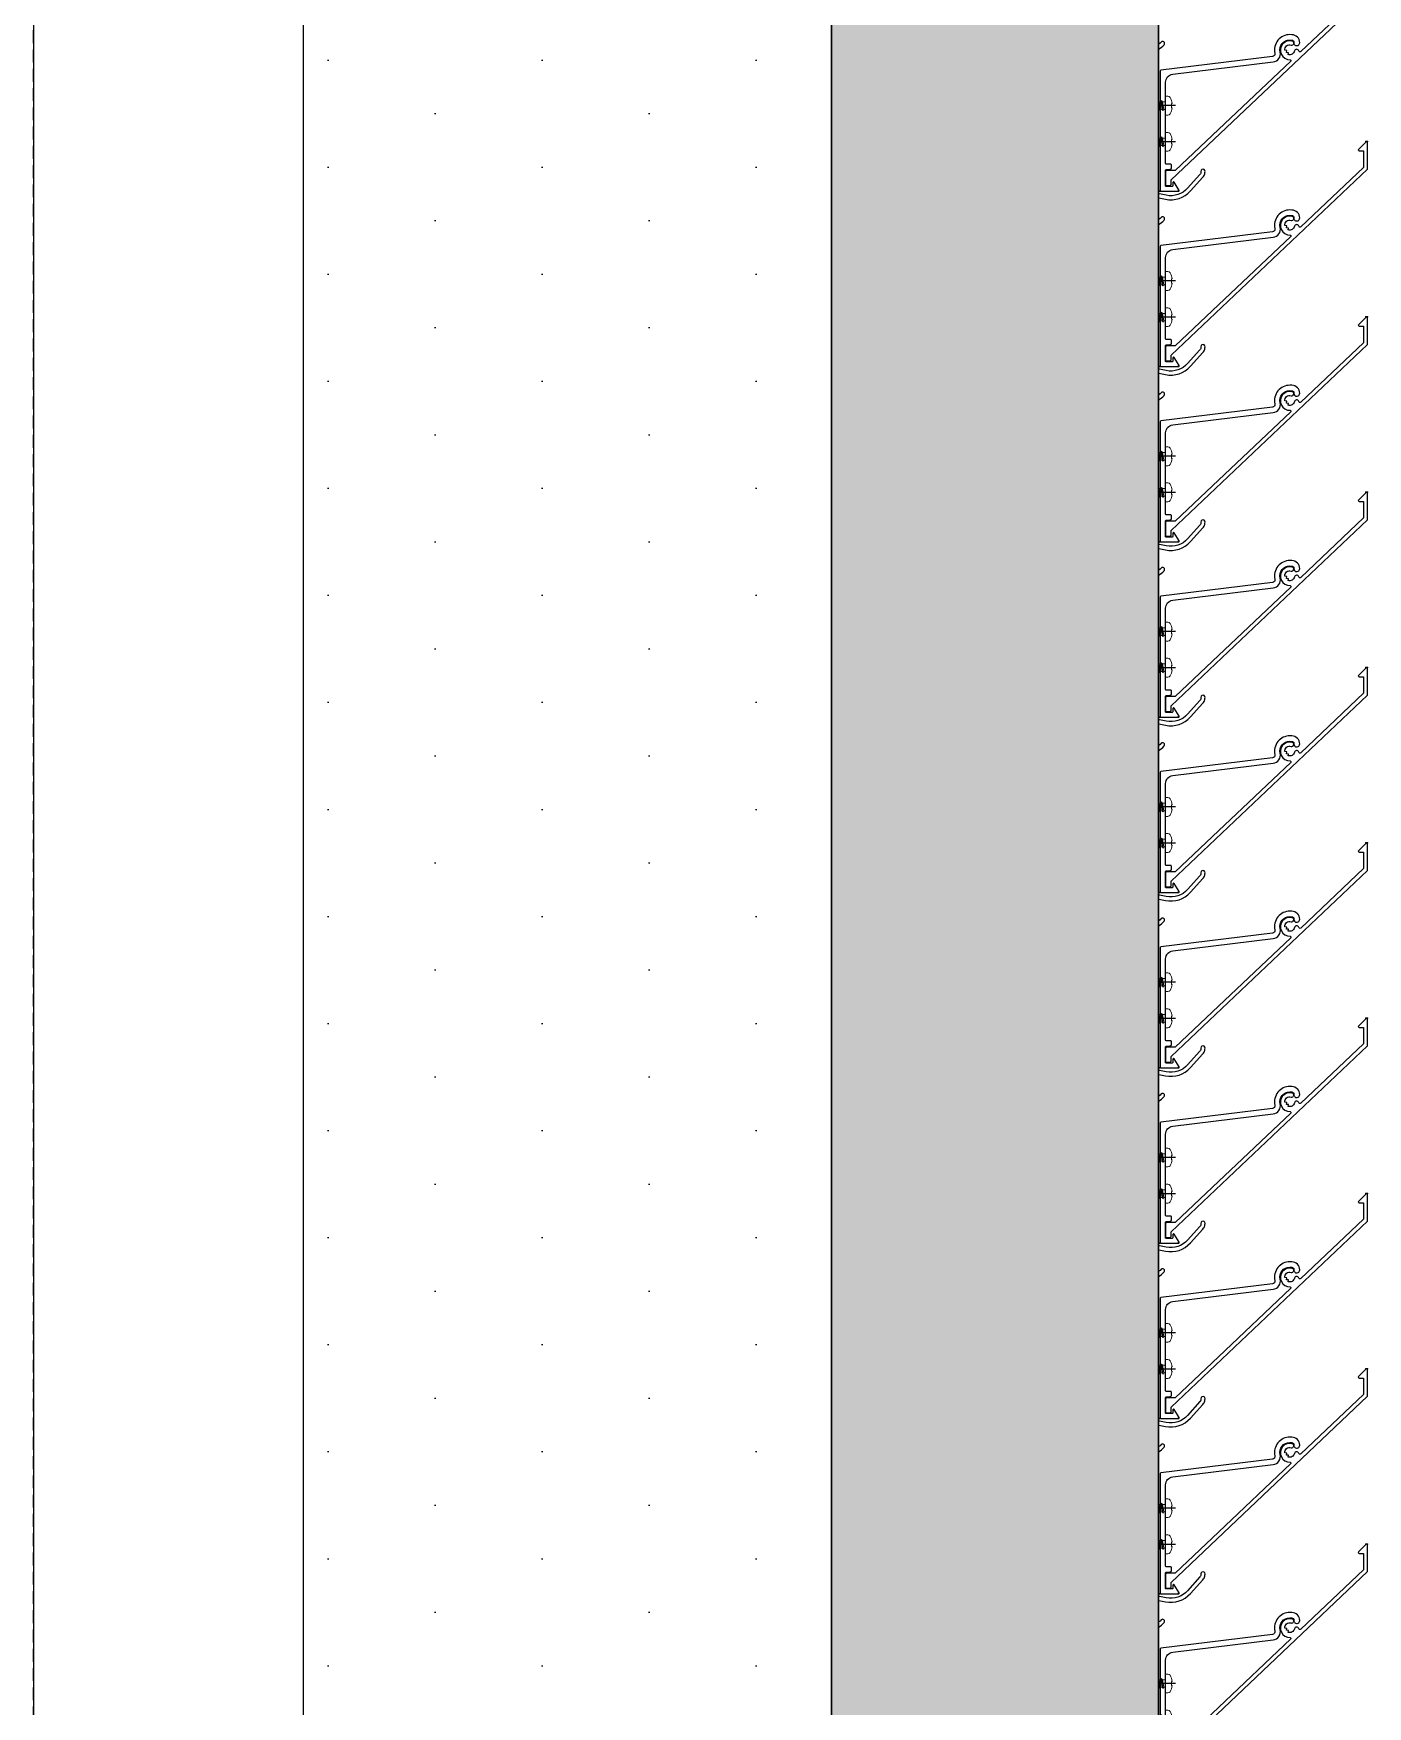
# Model space of a CAD drawing. Header units: millimetres. Extents: x -4391136 to -1798569, y -886572 to -291056.
# Drawn here: x -2446487 to -2445992, y -391711 to -391091 of the extents above; entities that cross this region are included whole.
import ezdxf

# ---------------------------------------------------------------- set-up
doc = ezdxf.new("R2010")
doc.units = ezdxf.units.MM
doc.set_wipeout_variables(frame=1)
doc.linetypes.add('CENTER', pattern=[50.8, 31.75, -6.35, 6.35, -6.35])
doc.linetypes.add('Xref-C-1-PP17-AR-2214-01-B$0$Hidden', pattern=[7.1438, 4.7625, -2.3813])
for name, color, linetype in [('010 - ASPG_ACCESSORIES_MAIN_COLOR_1', 7, 'Continuous'), ('010 - ASPG_EXTR_MAIN_COLOR_2', 7, 'Continuous'), ('010 - ASPG_FLASHING_HATCH_', 7, 'Continuous'), ('010 - ASPG_FLASHING_MAIN_COLOR_2', 7, 'Continuous'), ('010 - ASPG_FLASHING_MAIN_COLOR_4', 7, 'Continuous'), ('010 - ASPG_FLASHING_WIPEOUT_', 7, 'Continuous'), ('010 - ASPG_FRAMING_MAIN_COLOR_1', 7, 'Continuous'), ('010 - ASPG_FRAMING_MAIN_COLOR_2', 7, 'Continuous'), ('010 - ASPG_FRAMING_SUB_COLOR_2', 7, 'Continuous'), ('010 - ASPG_FRAMING_WIPEOUT_', 7, 'Continuous'), ('_PP-Dim', 7, 'Continuous'), ('BOLT & SCREW', 7, 'Continuous'), ('Center Line', 7, 'CENTER'), ('Xref-C-1-PP17-AR-2214-01-B$0$A-DETL-MBND', 7, 'Xref-C-1-PP17-AR-2214-01-B$0$Hidden'), ('Xref-C-1-PP17-AR-2214-01-B$0$S-BEAM', 7, 'Continuous'), ('Xref-C-1-PP17-AR-2214-01-B$0$S-COLS', 7, 'Continuous'), ('Xref-C-1-PP17-AR-2214-01-B$0$S-COLS-E', 7, 'Continuous'), ('Xref-C-1-PP17-AR-2214-01-B$0$WALL-E', 7, 'Continuous')]:
    doc.layers.add(name, color=color, linetype=linetype)
doc.layers.add('010 - ASPG_EXTR_DEF_SUB', color=7, linetype='Continuous', plot=False)
doc.layers.add('12-GRID', color=7, linetype='CENTER', lineweight=13)
doc.layers.add('SCREW', color=7, linetype='Continuous', lineweight=5)

# ---------------------------------------------------------------- blocks, each defined once
blk = doc.blocks.new('Xref-C-1-PP17-AR-2214-01-B$0$H-Wide Flange-Column - H100x100x17_2-V86-ENTRANCE 2 - LOWER ROOF FLOOR PLAN01-flat-1')
at = {"layer": 'Xref-C-1-PP17-AR-2214-01-B$0$S-COLS-E', "lineweight": 9}
h = blk.add_hatch(dxfattribs=at)
h.set_pattern_fill('ACET-2D-FP_45', angle=180, style=0, pattern_type=2)
h.set_pattern_definition([(45, (2731642.74, 495728.44), (-251.44717, 251.44717), []), (45, (2731642.74, 496109.44), (-251.44717, 251.44717), [])])
h.paths.add_polyline_path([(-50, -50), (-0.07, -50), (50, -50), (50, -42), (13, -42), (5.93, -39.07), (3, -32), (3, 32), (5.93, 39.07), (13, 42), (50, 42), (50, 50), (-50, 50), (-50, 42), (-13, 42), (-5.93, 39.07), (-3, 32), (-3, -32), (-5.93, -39.07), (-13, -42), (-50, -42)])
at = {"layer": 'Xref-C-1-PP17-AR-2214-01-B$0$S-COLS', "color": 7}
for p, q in [((50, 50), (-50, 50)), ((-50, 50), (-50, 42)), ((50, 42), (50, 50)), ((-50, 42), (-13, 42)), ((13, 42), (50, 42)), ((-3, 32), (-3, -32)), ((3, -32), (3, 32)), ((-13, -42), (-50, -42)), ((-50, -42), (-50, -50)), ((50, -42), (13, -42)), ((50, -50), (50, -42)), ((-50, -50), (50, -50))]:
    blk.add_line(p, q, dxfattribs=at)
for centre, start, end in [((-13, 32), 0, 90), ((13, 32), 90, 180), ((-13, -32), 270, 0), ((13, -32), 180, 270)]:
    blk.add_arc(centre, 10, start, end, dxfattribs=at)
blk = doc.blocks.new('W-1-PP17-ENT2_REV00_20260526-152612_EX_LOPF-1')
at = {"layer": 'Xref-C-1-PP17-AR-2214-01-B$0$A-DETL-MBND', "color": 7}
for p, q in [((970, -8450.01), (970, -7050.01)), ((670, -9905), (670, -7340))]:
    blk.add_line(p, q, dxfattribs=at)
at = {"layer": 'Xref-C-1-PP17-AR-2214-01-B$0$S-BEAM', "color": 7}
for p, q in [((970, -7050.01), (970, -8450.01)), ((670, -7240), (670, -9905))]:
    blk.add_line(p, q, dxfattribs=at)
at = {"layer": 'Xref-C-1-PP17-AR-2214-01-B$0$WALL-E', "color": 7}
blk.add_line((970, -7050.01), (970, -8450.01), dxfattribs=at)
at = {"color": 7, "rotation": 270}
blk.add_blockref('Xref-C-1-PP17-AR-2214-01-B$0$H-Wide Flange-Column - H100x100x17_2-V86-ENTRANCE 2 - LOWER ROOF FLOOR PLAN01-flat-1', (920.5, -8500.01), dxfattribs=at)
blk = doc.blocks.new('*U1999')
at = {"color": 7}
blk.add_wipeout([(0, 0), (9350, 0), (9350, 119.925), (0, 119.925)], dxfattribs=at).dxf.layer = '010 - ASPG_FRAMING_WIPEOUT_'
at = {"layer": '010 - ASPG_FRAMING_MAIN_COLOR_1', "color": 7}
for p, q in [((9350, 119.925), (0, 119.925)), ((0, 114.85), (9350, 114.85)), ((0, 109.54), (9350, 109.54)), ((0, 10.385), (9350, 10.385)), ((0, 5.31), (9350, 5.31)), ((0, 0), (9350, 0))]:
    blk.add_line(p, q, dxfattribs=at)
blk = doc.blocks.new('PZG35-9D5')
at = {"layer": 'Center Line', "color": 7}
blk.add_line((0, 3.73), (0, -10.53), dxfattribs=at)
at = {"layer": 'SCREW', "color": 7}
for p, q in [((-1.4, 0), (-1.4, -1.09)), ((1.4, 0), (1.4, -0.59)), ((-1.85, -1.4), (1.85, -0.9)), ((-1.85, -1.4), (-1.4, -1.09)), ((-1.85, -1.4), (-1.4, -1.71)), ((-1.85, -2.7), (1.85, -2.2)), ((-1.85, -2.7), (-1.4, -2.39)), ((-1.85, -2.7), (-1.4, -3.01)), ((-1.85, -4), (-1.4, -3.69)), ((-1.85, -4), (-0.99, -3.88)), ((-1.85, -4), (-1.4, -4.31)), ((-1.4, -1.09), (1.4, -0.59)), ((-1.4, -1.71), (1.4, -1.21)), ((-1.4, -1.71), (-1.4, -2.39)), ((-1.4, -2.39), (1.4, -1.89)), ((-1.4, -3.01), (1.4, -2.51)), ((-1.4, -3.01), (-1.4, -3.69)), ((-1.4, -3.69), (-0.84, -3.59)), ((-1.4, -4.31), (-1.18, -4.27)), ((-1.4, -4.31), (-1.4, -8.1)), ((0.56, -3.34), (1.4, -3.19)), ((0.71, -3.65), (1.85, -3.5)), ((0.71, -3.93), (1.4, -3.81)), ((0.71, -4.61), (1.4, -4.49)), ((0.71, -4.95), (1.85, -4.8)), ((0.71, -5.23), (1.4, -5.11)), ((1.85, -0.9), (1.4, -0.59)), ((1.85, -0.9), (1.4, -1.21)), ((1.4, -1.21), (1.4, -1.89)), ((1.85, -2.2), (1.4, -1.89)), ((1.85, -2.2), (1.4, -2.51)), ((1.4, -2.51), (1.4, -3.19)), ((1.85, -3.5), (1.4, -3.19)), ((1.85, -3.5), (1.4, -3.81)), ((1.4, -3.81), (1.4, -4.49)), ((1.85, -4.8), (1.4, -4.49)), ((1.85, -4.8), (1.4, -5.11)), ((1.4, -5.11), (1.4, -8.1)), ((0, -9.5), (-1.4, -8.1)), ((0, -9.5), (1.4, -8.1))]:
    blk.add_line(p, q, dxfattribs=at)
blk.add_lwpolyline([(0, -9.5), (0.71, -5.23), (0.71, -3.6, 0.417657), (0.41, -3.3, 0.108102), (-0.84, -3.59), (-1.4, -4.7)], format="xyb", dxfattribs=at)
blk = doc.blocks.new('*U3396')
at = {"layer": 'SCREW', "color": 7}
blk.add_lwpolyline([(3.03, 1.78, 0.09906), (0.8, 2.55), (0.8, 2.27), (-0.8, 2.27), (-0.8, 2.55, 0.09906), (-3.03, 1.78, 0.266588), (-3.5, 0.96), (-3.5, 0.2, 0.414214), (-3.3, 0), (3.3, 0, 0.414214), (3.5, 0.2), (3.5, 0.96, 0.266588)], format="xyb", close=True, dxfattribs=at)
blk.add_blockref('PZG35-9D5', (0, 0), dxfattribs=at)
blk = doc.blocks.new('*U3399')
at = {"color": 7}
blk.add_point((0, 0), dxfattribs=at)
at = {"layer": '010 - ASPG_ACCESSORIES_MAIN_COLOR_1', "color": 7}
blk.add_lwpolyline([(-39.7, -0.6, 0.414214), (-40, -0.9), (-40, -7.37, 0.57735), (-39.65, -7.57), (-36.64, -5.83, 0.767327), (-36.79, -5.3), (-37.9, -5.3, -0.414214), (-38.2, -5), (-38.2, -2.8, -0.414214), (-38, -2.6), (-32.18, -2.6, -0.388879), (-31.98, -2.78), (-31.85, -4.34, 0.388879), (-31.35, -4.8), (-30.3, -4.8, 0.414214), (-30, -4.5), (-30, -2.9, -0.414214), (-29.7, -2.6), (0.41, -2.6, -0.378969), (3.39, -5.24), (7.95, -42.52, 0.446593), (11.62, -45.08, -0.489802), (16.08, -48.68), (16.06, -49.36, -0.18248), (15.8, -50.02, -0.267949), (15.33, -50.17, 1.122115), (15.1, -52.34, 0.405004), (18.06, -49.4), (18.08, -48.72, 0.489805), (11.16, -43.13, -0.446597), (9.94, -42.28), (4.87, -0.85, 0.364176), (4.57, -0.6)], format="xyb", close=True, dxfattribs=at)
at = {"layer": '010 - ASPG_EXTR_DEF_SUB', "color": 7}
for p in [(-40, -0.5), (43.44, -76.9), (43.44, -77.5)]:
    blk.add_point(p, dxfattribs=at)
at = {"layer": '010 - ASPG_EXTR_MAIN_COLOR_2', "color": 7}
blk.add_lwpolyline([(11.37, -48.15), (11.47, -47.44), (12.18, -47.56), (12.29, -46.79, -0.535538), (14.19, -49.17, 0.991572), (15.66, -49.58, 1.157025), (8.79, -48.77, -0.688558), (8.27, -48.99), (-17.14, -22.17), (-32.34, -6.13), (-32.34, -2.9, 0.414312), (-32.64, -2.6), (-37.54, -2.6, 0.414116), (-37.84, -2.9), (-37.84, -4.3, 0.414214), (-37.54, -4.6), (-35.99, -4.6, -0.205895), (-35.77, -4.69), (33.23, -77.5), (43.14, -77.5, 0.668179), (43.36, -76.99), (40.52, -74.15, 0.668179), (40.01, -74.36), (40.01, -76), (33.87, -76), (11.86, -52.78, -0.558354), (12.08, -51.95, 0.766275), (12.04, -50.39, -0.438583), (10.71, -48.05)], format="xyb", close=True, dxfattribs=at)
at = {"layer": 'SCREW', "color": 7, "rotation": 180}
for p in [(-21.65, -2.5), (-8.24, -2.5)]:
    blk.add_blockref('*U3396', p, dxfattribs=at)
blk = doc.blocks.new('*U3050')
at = {"color": 7}
blk.add_wipeout([(1440, 4), (60, 4), (60, 69.3), (1440, 69.3)], dxfattribs=at).dxf.layer = '010 - ASPG_FRAMING_WIPEOUT_'
at = {"layer": '010 - ASPG_FRAMING_MAIN_COLOR_2', "color": 7}
blk.add_lwpolyline([(1410, 69.3), (90, 69.3), (90, 6), (1410, 6)], close=True, dxfattribs=at)
at = {"layer": '010 - ASPG_FRAMING_SUB_COLOR_2', "color": 7}
for points in [[(1440, 4), (60, 4), (60, 69.3), (1440, 69.3)], [(60, 2), (60, 4), (1440, 4), (1440, 2)]]:
    blk.add_lwpolyline(points, close=True, dxfattribs=at)
at = {"color": 7, "xscale": -1, "rotation": 180}
for p in [(221.77, 69.3), (286.77, 69.3), (351.77, 69.3), (416.77, 69.3), (481.77, 69.3), (546.77, 69.3), (611.77, 69.3), (676.77, 69.3), (741.77, 69.3), (806.77, 69.3)]:
    blk.add_blockref('*U3399', p, dxfattribs=at)
blk = doc.blocks.new('W-1-PP17-ENT2_REV00_20260528-225335_ASPG_UPPF')
at = {"color": 7, "rotation": 90}
blk.add_blockref('*U1999', (970, -9880), dxfattribs=at)
at = {"color": 7, "xscale": -1, "zscale": -1, "rotation": 270}
blk.add_blockref('*U3050', (1018, -8705), dxfattribs=at)
blk = doc.blocks.new('*U3395')
at = {"layer": '12-GRID', "color": 7, "linetype": 'CENTER'}
for p, q in [((0, -6.2), (0, 2.2)), ((-4.2, -2), (4.2, -2))]:
    blk.add_line(p, q, dxfattribs=at)
at = {"layer": 'BOLT & SCREW', "color": 7}
for p, q in [((-0.55, -1.77), (-1.77, -1.56)), ((-0.55, -2.23), (-1.77, -2.44)), ((-0.46, -1.77), (-0.88, -1.56)), ((-0.46, -2.23), (-0.88, -2.44)), ((-0.23, -1.45), (-0.44, -0.23)), ((-0.23, -1.54), (-0.44, -1.12)), ((-0.23, -2.46), (-0.44, -2.88)), ((-0.23, -2.55), (-0.44, -3.77)), ((0.23, -1.45), (0.44, -0.23)), ((0.23, -1.54), (0.44, -1.12)), ((0.44, -2.88), (0.23, -2.46)), ((0.23, -2.55), (0.44, -3.77)), ((0.46, -1.77), (0.88, -1.56)), ((0.46, -2.23), (0.88, -2.44)), ((0.55, -1.77), (1.77, -1.56)), ((0.55, -2.23), (1.77, -2.44))]:
    blk.add_line(p, q, dxfattribs=at)
for points in [[(-1.77, -1.56), (-0.88, -1.56, 0.414214), (-0.44, -1.12), (-0.44, -0.23), (0.44, -0.23), (0.44, -1.12, 0.414214), (0.88, -1.56), (1.77, -1.56), (1.77, -2.44), (0.88, -2.44, 0.414214), (0.44, -2.88), (0.44, -3.77), (-0.44, -3.77), (-0.44, -2.88, 0.414214), (-0.88, -2.44), (-1.77, -2.44)], [(0.23, -2.46, -0.414214), (0.46, -2.23), (0.55, -2.23), (0.55, -1.77), (0.46, -1.77, -0.414214), (0.23, -1.54), (0.23, -1.45), (-0.23, -1.45), (-0.23, -1.54, -0.414214), (-0.46, -1.77), (-0.55, -1.77), (-0.55, -2.23), (-0.46, -2.23, -0.414214), (-0.23, -2.46), (-0.23, -2.55), (0.23, -2.55)]]:
    blk.add_lwpolyline(points, format="xyb", close=True, dxfattribs=at)
blk.add_circle((0, -2), 3.5, dxfattribs=at)
blk = doc.blocks.new('*U3043')
at = {"layer": '010 - ASPG_EXTR_DEF_SUB', "color": 7}
for p in [(130, 0), (195, 0), (260, 0), (325, 0), (390, 0), (455, 0), (520, 0), (585, 0), (650, 0)]:
    blk.add_point(p, dxfattribs=at)
at = {"layer": '010 - ASPG_EXTR_MAIN_COLOR_2', "color": 7}
for points in [[(75.56, 33.07, 0.077048), (108.74, 68.44, -0.247674), (108.99, 68.57), (110.98, 68.57, -0.044131), (111.47, 68.5, -0.125846), (113.96, 67.21, -0.098851), (114.82, 66.03, -0.205828), (114.79, 61.2, -0.115116), (111.37, 57.18, 0.822373), (112.46, 56.1, 0.109185), (116.15, 60.56, 0.208323), (116.19, 66.64, 0.100528), (114.97, 68.32, 0.145116), (111.29, 70.07), (95.76, 70.07, 0.433659), (95.46, 69.75), (95.84, 63.96, 0.082069), (95.86, 63.87, 0.720654), (97.33, 63.97, 0.079224), (97.34, 64.07), (97.07, 68.14, -0.433659), (97.47, 68.57), (105.86, 68.57, -0.607385), (106.35, 67.62, -0.045829), (87.78, 45.76, -0.560492)], [(718.56, 29.38, 0.030674), (703.46, 15.06, 0.4171), (704.11, 5.27, 0.935553), (705.1, 6.41, -0.43441), (704.8, 14.29, -0.014998), (711.92, 21.45, -0.738349)]]:
    blk.add_lwpolyline(points, format="xyb", dxfattribs=at)
for points in [[(160.76, 70.07, 0.433659), (160.46, 69.75), (160.84, 63.96, 0.082069), (160.86, 63.87, 0.720654), (162.33, 63.97, 0.079224), (162.34, 64.07), (162.07, 68.14, -0.433659), (162.47, 68.57), (170.86, 68.57, -0.607385), (171.35, 67.62, -0.045829), (152.78, 45.76, -0.560492), (152.29, 45.89, 0.31786), (149.21, 48.24, 0.953288), (149.08, 46.72, -2.423004), (147.26, 44.89, 0.952315), (145.74, 44.76, 0.300821), (147.89, 41.76, -0.560492), (147.98, 41.25, -0.019425), (138.62, 33.46, -0.552501), (138.15, 33.64, 0.344461), (134.99, 36.3, 0.952015), (134.86, 34.78, -2.423186), (133.04, 32.95, 0.952015), (131.52, 32.82, 0.2854), (133.49, 29.89, -0.553378), (133.56, 29.38, 0.030674), (118.46, 15.06, 0.4171), (119.11, 5.27, 0.935553), (120.1, 6.41, -0.43441), (119.8, 14.29, -0.014998), (126.92, 21.45, -0.738349), (129.92, 19.76, 0.004917), (126.81, 4.8, 0.263611), (129.88, -4.46), (135, -9.08, 0.125884), (136.27, -9.75, 0.044275), (137.09, -9.87, 1.107655), (137.13, -8.33, -0.215596), (136.02, -7.99), (130.89, -3.35, -0.263611), (128.28, 4.51, -0.004855), (131.34, 19.26, 0.23396), (130.82, 21.95, -0.24081), (130.71, 24.9, -0.104157), (130.78, 25), (132.99, 26.93, -0.229021), (135.7, 26.89, -0.381721), (140.27, 9.07, 0.977382), (141.62, 8.41, 0.361105), (137.41, 27.5, -0.496126), (137.44, 30.69, 0.003188), (139.06, 31.9, -0.002827), (140.56, 33.07, 0.077048), (173.74, 68.44, -0.247674), (173.99, 68.57), (175.98, 68.57, -0.044131), (176.47, 68.5, -0.125846), (178.96, 67.21, -0.098851), (179.82, 66.03, -0.205828), (179.79, 61.2, -0.115116), (176.37, 57.18, 0.822373), (177.46, 56.1, 0.109185), (181.15, 60.56, 0.208323), (181.19, 66.64, 0.100528), (179.97, 68.32, 0.145116), (176.29, 70.07)], [(225.76, 70.07, 0.433659), (225.46, 69.75), (225.84, 63.96, 0.082069), (225.86, 63.87, 0.720654), (227.33, 63.97, 0.079224), (227.34, 64.07), (227.07, 68.14, -0.433659), (227.47, 68.57), (235.86, 68.57, -0.607385), (236.35, 67.62, -0.045829), (217.78, 45.76, -0.560492), (217.29, 45.89, 0.31786), (214.21, 48.24, 0.953288), (214.08, 46.72, -2.423004), (212.26, 44.89, 0.952315), (210.74, 44.76, 0.300821), (212.89, 41.76, -0.560492), (212.98, 41.25, -0.019425), (203.62, 33.46, -0.552501), (203.15, 33.64, 0.344461), (199.99, 36.3, 0.952015), (199.86, 34.78, -2.423186), (198.04, 32.95, 0.952015), (196.52, 32.82, 0.2854), (198.49, 29.89, -0.553378), (198.56, 29.38, 0.030674), (183.46, 15.06, 0.4171), (184.11, 5.27, 0.935553), (185.1, 6.41, -0.43441), (184.8, 14.29, -0.014998), (191.92, 21.45, -0.738349), (194.92, 19.76, 0.004917), (191.81, 4.8, 0.263611), (194.88, -4.46), (200, -9.08, 0.125884), (201.27, -9.75, 0.044275), (202.09, -9.87, 1.107655), (202.13, -8.33, -0.215596), (201.02, -7.99), (195.89, -3.35, -0.263611), (193.28, 4.51, -0.004855), (196.34, 19.26, 0.23396), (195.82, 21.95, -0.24081), (195.71, 24.9, -0.104157), (195.78, 25), (197.99, 26.93, -0.229021), (200.7, 26.89, -0.381721), (205.27, 9.07, 0.977382), (206.62, 8.41, 0.361105), (202.41, 27.5, -0.496126), (202.44, 30.69, 0.003188), (204.06, 31.9, -0.002827), (205.56, 33.07, 0.077048), (238.74, 68.44, -0.247674), (238.99, 68.57), (240.98, 68.57, -0.044131), (241.47, 68.5, -0.125846), (243.96, 67.21, -0.098851), (244.82, 66.03, -0.205828), (244.79, 61.2, -0.115116), (241.37, 57.18, 0.822373), (242.46, 56.1, 0.109185), (246.15, 60.56, 0.208323), (246.19, 66.64, 0.100528), (244.97, 68.32, 0.145116), (241.29, 70.07)], [(290.76, 70.07, 0.433659), (290.46, 69.75), (290.84, 63.96, 0.082069), (290.86, 63.87, 0.720654), (292.33, 63.97, 0.079224), (292.34, 64.07), (292.07, 68.14, -0.433659), (292.47, 68.57), (300.86, 68.57, -0.607385), (301.35, 67.62, -0.045829), (282.78, 45.76, -0.560492), (282.29, 45.89, 0.31786), (279.21, 48.24, 0.953288), (279.08, 46.72, -2.423004), (277.26, 44.89, 0.952315), (275.74, 44.76, 0.300821), (277.89, 41.76, -0.560492), (277.98, 41.25, -0.019425), (268.62, 33.46, -0.552501), (268.15, 33.64, 0.344461), (264.99, 36.3, 0.952015), (264.86, 34.78, -2.423186), (263.04, 32.95, 0.952015), (261.52, 32.82, 0.2854), (263.49, 29.89, -0.553378), (263.56, 29.38, 0.030674), (248.46, 15.06, 0.4171), (249.11, 5.27, 0.935553), (250.1, 6.41, -0.43441), (249.8, 14.29, -0.014998), (256.92, 21.45, -0.738349), (259.92, 19.76, 0.004917), (256.81, 4.8, 0.263611), (259.88, -4.46), (265, -9.08, 0.125884), (266.27, -9.75, 0.044275), (267.09, -9.87, 1.107655), (267.13, -8.33, -0.215596), (266.02, -7.99), (260.89, -3.35, -0.263611), (258.28, 4.51, -0.004855), (261.34, 19.26, 0.23396), (260.82, 21.95, -0.24081), (260.71, 24.9, -0.104157), (260.78, 25), (262.99, 26.93, -0.229021), (265.7, 26.89, -0.381721), (270.27, 9.07, 0.977382), (271.62, 8.41, 0.361105), (267.41, 27.5, -0.496126), (267.44, 30.69, 0.003188), (269.06, 31.9, -0.002827), (270.56, 33.07, 0.077048), (303.74, 68.44, -0.247674), (303.99, 68.57), (305.98, 68.57, -0.044131), (306.47, 68.5, -0.125846), (308.96, 67.21, -0.098851), (309.82, 66.03, -0.205828), (309.79, 61.2, -0.115116), (306.37, 57.18, 0.822373), (307.46, 56.1, 0.109185), (311.15, 60.56, 0.208323), (311.19, 66.64, 0.100528), (309.97, 68.32, 0.145116), (306.29, 70.07)], [(355.76, 70.07, 0.433659), (355.46, 69.75), (355.84, 63.96, 0.082069), (355.86, 63.87, 0.720654), (357.33, 63.97, 0.079224), (357.34, 64.07), (357.07, 68.14, -0.433659), (357.47, 68.57), (365.86, 68.57, -0.607385), (366.35, 67.62, -0.045829), (347.78, 45.76, -0.560492), (347.29, 45.89, 0.31786), (344.21, 48.24, 0.953288), (344.08, 46.72, -2.423004), (342.26, 44.89, 0.952315), (340.74, 44.76, 0.300821), (342.89, 41.76, -0.560492), (342.98, 41.25, -0.019425), (333.62, 33.46, -0.552501), (333.15, 33.64, 0.344461), (329.99, 36.3, 0.952015), (329.86, 34.78, -2.423186), (328.04, 32.95, 0.952015), (326.52, 32.82, 0.2854), (328.49, 29.89, -0.553378), (328.56, 29.38, 0.030674), (313.46, 15.06, 0.4171), (314.11, 5.27, 0.935553), (315.1, 6.41, -0.43441), (314.8, 14.29, -0.014998), (321.92, 21.45, -0.738349), (324.92, 19.76, 0.004917), (321.81, 4.8, 0.263611), (324.88, -4.46), (330, -9.08, 0.125884), (331.27, -9.75, 0.044275), (332.09, -9.87, 1.107655), (332.13, -8.33, -0.215596), (331.02, -7.99), (325.89, -3.35, -0.263611), (323.28, 4.51, -0.004855), (326.34, 19.26, 0.23396), (325.82, 21.95, -0.24081), (325.71, 24.9, -0.104157), (325.78, 25), (327.99, 26.93, -0.229021), (330.7, 26.89, -0.381721), (335.27, 9.07, 0.977382), (336.62, 8.41, 0.361105), (332.41, 27.5, -0.496126), (332.44, 30.69, 0.003188), (334.06, 31.9, -0.002827), (335.56, 33.07, 0.077048), (368.74, 68.44, -0.247674), (368.99, 68.57), (370.98, 68.57, -0.044131), (371.47, 68.5, -0.125846), (373.96, 67.21, -0.098851), (374.82, 66.03, -0.205828), (374.79, 61.2, -0.115116), (371.37, 57.18, 0.822373), (372.46, 56.1, 0.109185), (376.15, 60.56, 0.208323), (376.19, 66.64, 0.100528), (374.97, 68.32, 0.145116), (371.29, 70.07)], [(420.76, 70.07, 0.433659), (420.46, 69.75), (420.84, 63.96, 0.082069), (420.86, 63.87, 0.720654), (422.33, 63.97, 0.079224), (422.34, 64.07), (422.07, 68.14, -0.433659), (422.47, 68.57), (430.86, 68.57, -0.607385), (431.35, 67.62, -0.045829), (412.78, 45.76, -0.560492), (412.29, 45.89, 0.31786), (409.21, 48.24, 0.953288), (409.08, 46.72, -2.423004), (407.26, 44.89, 0.952315), (405.74, 44.76, 0.300821), (407.89, 41.76, -0.560492), (407.98, 41.25, -0.019425), (398.62, 33.46, -0.552501), (398.15, 33.64, 0.344461), (394.99, 36.3, 0.952015), (394.86, 34.78, -2.423186), (393.04, 32.95, 0.952015), (391.52, 32.82, 0.2854), (393.49, 29.89, -0.553378), (393.56, 29.38, 0.030674), (378.46, 15.06, 0.4171), (379.11, 5.27, 0.935553), (380.1, 6.41, -0.43441), (379.8, 14.29, -0.014998), (386.92, 21.45, -0.738349), (389.92, 19.76, 0.004917), (386.81, 4.8, 0.263611), (389.88, -4.46), (395, -9.08, 0.125884), (396.27, -9.75, 0.044275), (397.09, -9.87, 1.107655), (397.13, -8.33, -0.215596), (396.02, -7.99), (390.89, -3.35, -0.263611), (388.28, 4.51, -0.004855), (391.34, 19.26, 0.23396), (390.82, 21.95, -0.24081), (390.71, 24.9, -0.104157), (390.78, 25), (392.99, 26.93, -0.229021), (395.7, 26.89, -0.381721), (400.27, 9.07, 0.977382), (401.62, 8.41, 0.361105), (397.41, 27.5, -0.496126), (397.44, 30.69, 0.003188), (399.06, 31.9, -0.002827), (400.56, 33.07, 0.077048), (433.74, 68.44, -0.247674), (433.99, 68.57), (435.98, 68.57, -0.044131), (436.47, 68.5, -0.125846), (438.96, 67.21, -0.098851), (439.82, 66.03, -0.205828), (439.79, 61.2, -0.115116), (436.37, 57.18, 0.822373), (437.46, 56.1, 0.109185), (441.15, 60.56, 0.208323), (441.19, 66.64, 0.100528), (439.97, 68.32, 0.145116), (436.29, 70.07)], [(485.76, 70.07, 0.433659), (485.46, 69.75), (485.84, 63.96, 0.082069), (485.86, 63.87, 0.720654), (487.33, 63.97, 0.079224), (487.34, 64.07), (487.07, 68.14, -0.433659), (487.47, 68.57), (495.86, 68.57, -0.607385), (496.35, 67.62, -0.045829), (477.78, 45.76, -0.560492), (477.29, 45.89, 0.31786), (474.21, 48.24, 0.953288), (474.08, 46.72, -2.423004), (472.26, 44.89, 0.952315), (470.74, 44.76, 0.300821), (472.89, 41.76, -0.560492), (472.98, 41.25, -0.019425), (463.62, 33.46, -0.552501), (463.15, 33.64, 0.344461), (459.99, 36.3, 0.952015), (459.86, 34.78, -2.423186), (458.04, 32.95, 0.952015), (456.52, 32.82, 0.2854), (458.49, 29.89, -0.553378), (458.56, 29.38, 0.030674), (443.46, 15.06, 0.4171), (444.11, 5.27, 0.935553), (445.1, 6.41, -0.43441), (444.8, 14.29, -0.014998), (451.92, 21.45, -0.738349), (454.92, 19.76, 0.004917), (451.81, 4.8, 0.263611), (454.88, -4.46), (460, -9.08, 0.125884), (461.27, -9.75, 0.044275), (462.09, -9.87, 1.107655), (462.13, -8.33, -0.215596), (461.02, -7.99), (455.89, -3.35, -0.263611), (453.28, 4.51, -0.004855), (456.34, 19.26, 0.23396), (455.82, 21.95, -0.24081), (455.71, 24.9, -0.104157), (455.78, 25), (457.99, 26.93, -0.229021), (460.7, 26.89, -0.381721), (465.27, 9.07, 0.977382), (466.62, 8.41, 0.361105), (462.41, 27.5, -0.496126), (462.44, 30.69, 0.003188), (464.06, 31.9, -0.002827), (465.56, 33.07, 0.077048), (498.74, 68.44, -0.247674), (498.99, 68.57), (500.98, 68.57, -0.044131), (501.47, 68.5, -0.125846), (503.96, 67.21, -0.098851), (504.82, 66.03, -0.205828), (504.79, 61.2, -0.115116), (501.37, 57.18, 0.822373), (502.46, 56.1, 0.109185), (506.15, 60.56, 0.208323), (506.19, 66.64, 0.100528), (504.97, 68.32, 0.145116), (501.29, 70.07)], [(550.76, 70.07, 0.433659), (550.46, 69.75), (550.84, 63.96, 0.082069), (550.86, 63.87, 0.720654), (552.33, 63.97, 0.079224), (552.34, 64.07), (552.07, 68.14, -0.433659), (552.47, 68.57), (560.86, 68.57, -0.607385), (561.35, 67.62, -0.045829), (542.78, 45.76, -0.560492), (542.29, 45.89, 0.31786), (539.21, 48.24, 0.953288), (539.08, 46.72, -2.423004), (537.26, 44.89, 0.952315), (535.74, 44.76, 0.300821), (537.89, 41.76, -0.560492), (537.98, 41.25, -0.019425), (528.62, 33.46, -0.552501), (528.15, 33.64, 0.344461), (524.99, 36.3, 0.952015), (524.86, 34.78, -2.423186), (523.04, 32.95, 0.952015), (521.52, 32.82, 0.2854), (523.49, 29.89, -0.553378), (523.56, 29.38, 0.030674), (508.46, 15.06, 0.4171), (509.11, 5.27, 0.935553), (510.1, 6.41, -0.43441), (509.8, 14.29, -0.014998), (516.92, 21.45, -0.738349), (519.92, 19.76, 0.004917), (516.81, 4.8, 0.263611), (519.88, -4.46), (525, -9.08, 0.125884), (526.27, -9.75, 0.044275), (527.09, -9.87, 1.107655), (527.13, -8.33, -0.215596), (526.02, -7.99), (520.89, -3.35, -0.263611), (518.28, 4.51, -0.004855), (521.34, 19.26, 0.23396), (520.82, 21.95, -0.24081), (520.71, 24.9, -0.104157), (520.78, 25), (522.99, 26.93, -0.229021), (525.7, 26.89, -0.381721), (530.27, 9.07, 0.977382), (531.62, 8.41, 0.361105), (527.41, 27.5, -0.496126), (527.44, 30.69, 0.003188), (529.06, 31.9, -0.002827), (530.56, 33.07, 0.077048), (563.74, 68.44, -0.247674), (563.99, 68.57), (565.98, 68.57, -0.044131), (566.47, 68.5, -0.125846), (568.96, 67.21, -0.098851), (569.82, 66.03, -0.205828), (569.79, 61.2, -0.115116), (566.37, 57.18, 0.822373), (567.46, 56.1, 0.109185), (571.15, 60.56, 0.208323), (571.19, 66.64, 0.100528), (569.97, 68.32, 0.145116), (566.29, 70.07)], [(615.76, 70.07, 0.433659), (615.46, 69.75), (615.84, 63.96, 0.082069), (615.86, 63.87, 0.720654), (617.33, 63.97, 0.079224), (617.34, 64.07), (617.07, 68.14, -0.433659), (617.47, 68.57), (625.86, 68.57, -0.607385), (626.35, 67.62, -0.045829), (607.78, 45.76, -0.560492), (607.29, 45.89, 0.31786), (604.21, 48.24, 0.953288), (604.08, 46.72, -2.423004), (602.26, 44.89, 0.952315), (600.74, 44.76, 0.300821), (602.89, 41.76, -0.560492), (602.98, 41.25, -0.019425), (593.62, 33.46, -0.552501), (593.15, 33.64, 0.344461), (589.99, 36.3, 0.952015), (589.86, 34.78, -2.423186), (588.04, 32.95, 0.952015), (586.52, 32.82, 0.2854), (588.49, 29.89, -0.553378), (588.56, 29.38, 0.030674), (573.46, 15.06, 0.4171), (574.11, 5.27, 0.935553), (575.1, 6.41, -0.43441), (574.8, 14.29, -0.014998), (581.92, 21.45, -0.738349), (584.92, 19.76, 0.004917), (581.81, 4.8, 0.263611), (584.88, -4.46), (590, -9.08, 0.125884), (591.27, -9.75, 0.044275), (592.09, -9.87, 1.107655), (592.13, -8.33, -0.215596), (591.02, -7.99), (585.89, -3.35, -0.263611), (583.28, 4.51, -0.004855), (586.34, 19.26, 0.23396), (585.82, 21.95, -0.24081), (585.71, 24.9, -0.104157), (585.78, 25), (587.99, 26.93, -0.229021), (590.7, 26.89, -0.381721), (595.27, 9.07, 0.977382), (596.62, 8.41, 0.361105), (592.41, 27.5, -0.496126), (592.44, 30.69, 0.003188), (594.06, 31.9, -0.002827), (595.56, 33.07, 0.077048), (628.74, 68.44, -0.247674), (628.99, 68.57), (630.98, 68.57, -0.044131), (631.47, 68.5, -0.125846), (633.96, 67.21, -0.098851), (634.82, 66.03, -0.205828), (634.79, 61.2, -0.115116), (631.37, 57.18, 0.822373), (632.46, 56.1, 0.109185), (636.15, 60.56, 0.208323), (636.19, 66.64, 0.100528), (634.97, 68.32, 0.145116), (631.29, 70.07)], [(680.76, 70.07, 0.433659), (680.46, 69.75), (680.84, 63.96, 0.082069), (680.86, 63.87, 0.720654), (682.33, 63.97, 0.079224), (682.34, 64.07), (682.07, 68.14, -0.433659), (682.47, 68.57), (690.86, 68.57, -0.607385), (691.35, 67.62, -0.045829), (672.78, 45.76, -0.560492), (672.29, 45.89, 0.31786), (669.21, 48.24, 0.953288), (669.08, 46.72, -2.423004), (667.26, 44.89, 0.952315), (665.74, 44.76, 0.300821), (667.89, 41.76, -0.560492), (667.98, 41.25, -0.019425), (658.62, 33.46, -0.552501), (658.15, 33.64, 0.344461), (654.99, 36.3, 0.952015), (654.86, 34.78, -2.423186), (653.04, 32.95, 0.952015), (651.52, 32.82, 0.2854), (653.49, 29.89, -0.553378), (653.56, 29.38, 0.030674), (638.46, 15.06, 0.4171), (639.11, 5.27, 0.935553), (640.1, 6.41, -0.43441), (639.8, 14.29, -0.014998), (646.92, 21.45, -0.738349), (649.92, 19.76, 0.004917), (646.81, 4.8, 0.263611), (649.88, -4.46), (655, -9.08, 0.125884), (656.27, -9.75, 0.044275), (657.09, -9.87, 1.107655), (657.13, -8.33, -0.215596), (656.02, -7.99), (650.89, -3.35, -0.263611), (648.28, 4.51, -0.004855), (651.34, 19.26, 0.23396), (650.82, 21.95, -0.24081), (650.71, 24.9, -0.104157), (650.78, 25), (652.99, 26.93, -0.229021), (655.7, 26.89, -0.381721), (660.27, 9.07, 0.977382), (661.62, 8.41, 0.361105), (657.41, 27.5, -0.496126), (657.44, 30.69, 0.003188), (659.06, 31.9, -0.002827), (660.56, 33.07, 0.077048), (693.74, 68.44, -0.247674), (693.99, 68.57), (695.98, 68.57, -0.044131), (696.47, 68.5, -0.125846), (698.96, 67.21, -0.098851), (699.82, 66.03, -0.205828), (699.79, 61.2, -0.115116), (696.37, 57.18, 0.822373), (697.46, 56.1, 0.109185), (701.15, 60.56, 0.208323), (701.19, 66.64, 0.100528), (699.97, 68.32, 0.145116), (696.29, 70.07)]]:
    blk.add_lwpolyline(points, format="xyb", close=True, dxfattribs=at)
at = {"color": 7, "rotation": 179.999999999989}
for p in [(84.09, 42.89), (149.09, 42.89), (214.09, 42.89), (279.09, 42.89), (344.09, 42.89), (409.09, 42.89), (474.09, 42.89), (539.09, 42.89), (604.09, 42.89), (669.09, 42.89), (134.87, 30.95), (199.87, 30.95), (264.87, 30.95), (329.87, 30.95), (394.87, 30.95), (459.87, 30.95), (524.87, 30.95), (589.87, 30.95), (654.87, 30.95)]:
    blk.add_blockref('*U3395', p, dxfattribs=at)
blk = doc.blocks.new('*U3064')
at = {"color": 7}
blk.add_wipeout([(0, -52), (3000, -52), (3000, -248), (0, -248)], dxfattribs=at).dxf.layer = '010 - ASPG_FLASHING_WIPEOUT_'
at = {"layer": '010 - ASPG_FLASHING_HATCH_'}
h = blk.add_hatch(dxfattribs=at)
h.set_pattern_fill('DOTS', scale=0.5)
h.set_pattern_definition([(0, (0, 0), (19.84375, 39.6875), [0, -39.6875])])
h.paths.add_polyline_path([(0, -52), (3000, -52), (3000, -248), (0, -248)])
at = {"layer": '010 - ASPG_FLASHING_MAIN_COLOR_2', "color": 7}
blk.add_lwpolyline([(0, -52), (3000, -52), (3000, -248), (0, -248)], close=True, dxfattribs=at)
at = {"color": 7}
blk.add_wipeout([(0, 69.3), (3000, 69.3), (3000, -52), (0, -52)], dxfattribs=at).dxf.layer = '010 - ASPG_FLASHING_WIPEOUT_'
at = {"layer": '010 - ASPG_FLASHING_HATCH_'}
h = blk.add_hatch(dxfattribs=at)
h.set_pattern_fill('DOTS', scale=0.1)
h.set_pattern_definition([(0, (0, 0), (3.96875, 7.9375), [0, -7.9375])])
h.paths.add_polyline_path([(0, 69.3), (3000, 69.3), (3000, -52), (0, -52)])
at = {"layer": '010 - ASPG_FLASHING_MAIN_COLOR_4', "color": 7}
blk.add_lwpolyline([(0, 69.3), (3000, 69.3), (3000, -52), (0, -52)], close=True, dxfattribs=at)

msp = doc.modelspace()

# ---------------------------------------------------------------- block references
at = {"color": 7}
msp.add_blockref('W-1-PP17-ENT2_REV00_20260528-225335_ASPG_UPPF', (-2447156.51, -383210.87), dxfattribs=at)

# ---------------------------------------------------------------- next in the draw order: block references
at = {"color": 7, "rotation": 90}
msp.add_blockref('*U3043', (-2446061.85, -391798.87), dxfattribs=at)

# ---------------------------------------------------------------- next in the draw order: block references
at = {"layer": '_PP-Dim', "color": 7}
msp.add_blockref('W-1-PP17-ENT2_REV00_20260526-152612_EX_LOPF-1', (-2447156.51, -383210.87), dxfattribs=at)

# ---------------------------------------------------------------- next in the draw order: block references
at = {"color": 7, "xscale": -1, "rotation": 270}
msp.add_blockref('*U3064', (-2446138.51, -391915.87), dxfattribs=at)

doc.saveas('drawing.dxf')
